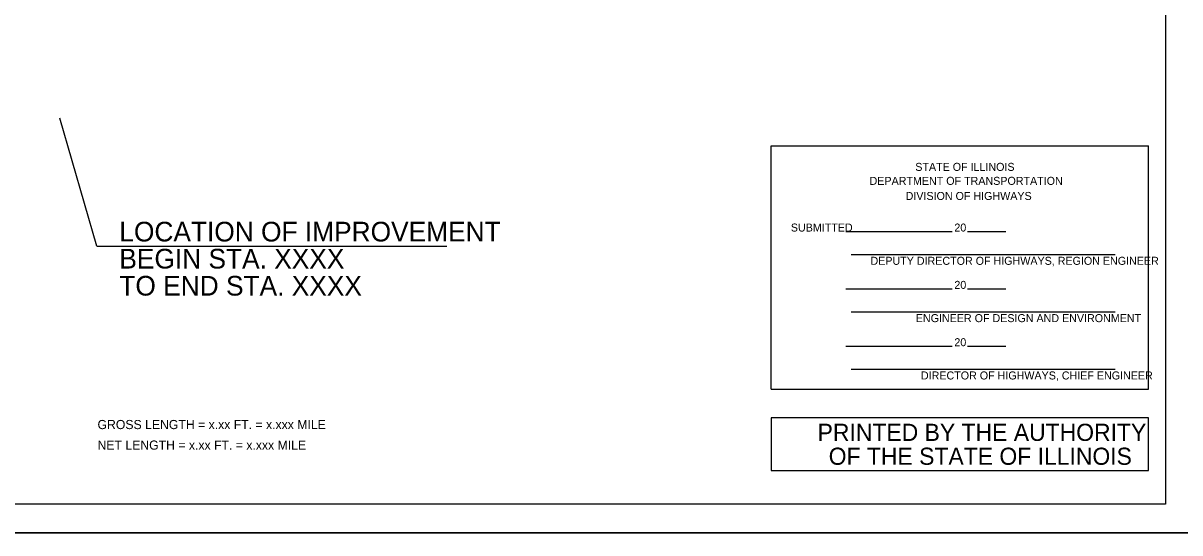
# Model space of a CAD drawing. Extents: x 402664 to 405384, y 1167702 to 1169832.
# Drawn here: x 402934.1 to 403338.9, y 1167702.1 to 1167880.4 of the extents above; entities that cross this region are included whole.
import ezdxf

# ---------------------------------------------------------------- set-up
doc = ezdxf.new("R2010")
doc.units = 0
for name, color, linetype in [('Level 48', 7, 'Continuous'), ('Sheets_General Details', 7, 'Continuous'), ('Sheets_Printer Plotting Border', 7, 'Continuous')]:
    doc.layers.add(name, color=color, linetype=linetype)

msp = doc.modelspace()

# ---------------------------------------------------------------- linework, layer by layer
at = {"layer": 'Level 48'}
msp.add_lwpolyline([(402663.88, 1168142.12), (403343.88, 1168142.12), (403343.88, 1167702.12), (402663.88, 1167702.12)], close=True, dxfattribs=at)
at = {"layer": 'Sheets_General Details'}
for p, q in [((403333.88, 1168132.12), (403333.88, 1167712.12)), ((402959.87, 1167802.39), (402946.91, 1167847.2)), ((403195.88, 1167837.52), (403327.88, 1167837.52)), ((403195.88, 1167752.33), (403195.88, 1167837.52)), ((403327.88, 1167752.33), (403327.88, 1167837.52)), ((403221.93, 1167807.49), (403259.19, 1167807.49)), ((403264.59, 1167807.49), (403277.98, 1167807.49)), ((402959.87, 1167802.39), (403082.42, 1167802.39)), ((403223.82, 1167799.47), (403316.23, 1167799.47)), ((403221.93, 1167787.44), (403259.19, 1167787.44)), ((403264.59, 1167787.44), (403277.98, 1167787.44)), ((403223.82, 1167779.42), (403316.23, 1167779.42)), ((403221.93, 1167767.39), (403259.19, 1167767.39)), ((403264.59, 1167767.39), (403277.98, 1167767.39)), ((403223.82, 1167759.37), (403316.23, 1167759.37)), ((403195.88, 1167752.33), (403327.88, 1167752.33)), ((403333.88, 1167712.12), (402707.88, 1167712.12))]:
    msp.add_line(p, q, dxfattribs=at)
for points in [[(402663.88, 1168142.12), (403343.88, 1168142.12), (403343.88, 1167702.12), (402663.88, 1167702.12)], [(403195.88, 1167723.9), (403327.88, 1167723.9), (403327.88, 1167742.35), (403195.88, 1167742.35)]]:
    msp.add_lwpolyline(points, close=True, dxfattribs=at)
at = {"layer": 'Sheets_Printer Plotting Border'}
msp.add_lwpolyline([(402663.88, 1167702.12), (403343.88, 1167702.12), (403343.88, 1168142.12), (402663.88, 1168142.12)], close=True, dxfattribs=at)

# ---------------------------------------------------------------- texts
at = {"layer": 'Sheets_General Details'}
for s, height, p in [('STATE OF ILLINOIS', 2.8, (403246.29, 1167828.71)), ('DEPARTMENT OF TRANSPORTATION', 2.8, (403230.29, 1167823.82)), ('DIVISION OF HIGHWAYS', 2.8, (403242.92, 1167818.54)), ('LOCATION OF IMPROVEMENT', 6.8814, (402967.76, 1167804.02)), ('SUBMITTED', 2.8, (403202.75, 1167807.49)), ('20', 2.8, (403259.97, 1167807.49)), ('BEGIN STA. XXXX ', 6.8814, (402967.76, 1167794.56)), ('DEPUTY DIRECTOR OF HIGHWAYS, REGION ENGINEER', 2.8, (403230.61, 1167795.86)), ('TO END STA. XXXX', 6.8814, (402967.76, 1167785.1)), ('20', 2.8, (403259.97, 1167787.44)), ('ENGINEER OF DESIGN AND ENVIRONMENT', 2.8, (403246.47, 1167775.81)), ('20', 2.8, (403259.97, 1167767.39)), ('DIRECTOR OF HIGHWAYS, CHIEF ENGINEER', 2.8, (403248.27, 1167755.76)), ('GROSS LENGTH = x.xx FT. = x.xxx MILE', 3.2, (402960.12, 1167738.4)), ('PRINTED BY THE AUTHORITY', 6, (403212.11, 1167734.27)), ('NET LENGTH = x.xx FT. = x.xxx MILE', 3.2, (402960.12, 1167731.2)), ('OF THE STATE OF ILLINOIS', 6, (403215.99, 1167725.91))]:
    msp.add_text(s, height=height, dxfattribs=at).set_placement(p)

doc.saveas('drawing.dxf')
